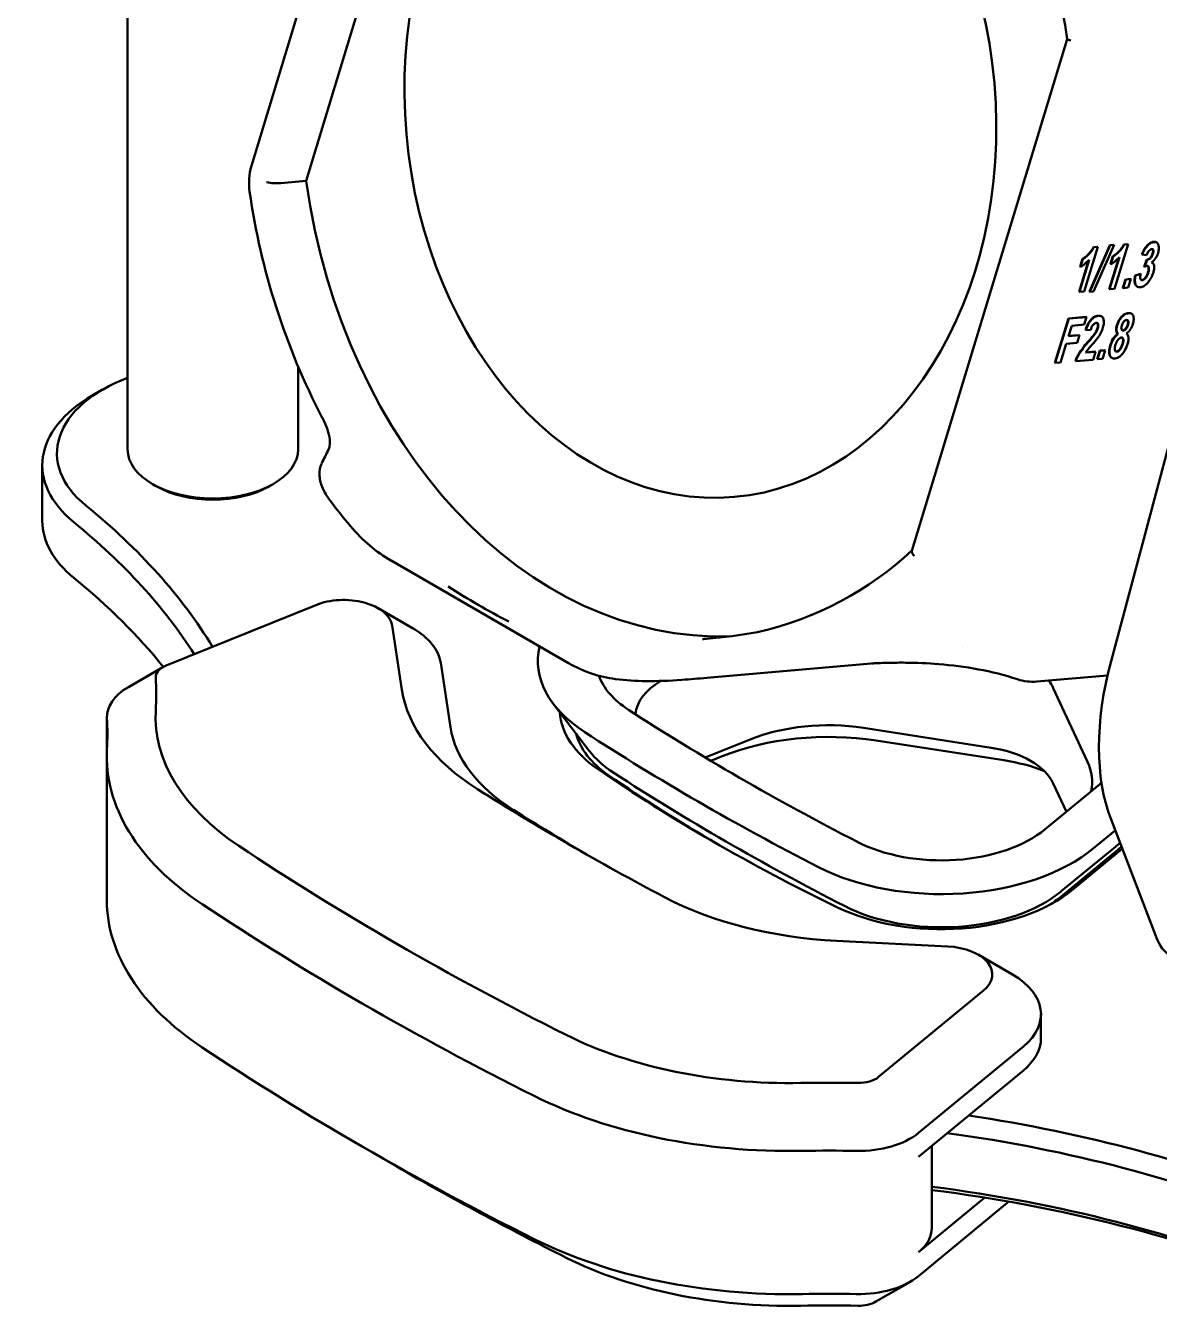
# Model space of a CAD drawing. Header units: millimetres. Extents: x 145 to 303, y 101 to 203.
# Drawn here: x 172.94 to 196.21, y 115.38 to 141.69 of the extents above; entities that cross this region are included whole.
import ezdxf

# ---------------------------------------------------------------- set-up
doc = ezdxf.new("R2010")
doc.units = ezdxf.units.MM
doc.header["$LTSCALE"] = 0.75
doc.layers.add('Visible', color=7, linetype='Continuous', lineweight=50)

msp = doc.modelspace()

# ---------------------------------------------------------------- linework, layer by layer
at = {"layer": 'Visible', "extrusion": (-1e-16, 0.816497, 0.57735)}
for p, q in [((175.036, 132.992), (175.036, 151.775)), ((180.725, 149.185), (177.578, 138.809)), ((178.699, 138.499), (181.877, 148.98)), ((194.32, 141.409), (191.135, 130.907)), ((178.178, 138.453), (178.699, 138.499)), ((197.877, 138.6), (195.222, 128.644)), ((194.673, 136.231), (194.95, 137.146)), ((194.782, 136.23), (195.2, 137.184)), ((195.207, 137.18), (194.789, 136.226)), ((194.861, 137.142), (194.943, 137.15)), ((194.861, 137.142), (194.868, 137.138)), ((194.864, 136.233), (195.284, 137.187)), ((194.95, 137.146), (194.868, 137.138)), ((194.943, 137.15), (194.95, 137.146)), ((195.2, 137.184), (195.276, 137.191)), ((195.2, 137.184), (195.207, 137.18)), ((195.284, 137.187), (195.207, 137.18)), ((195.276, 137.191), (195.284, 137.187)), ((195.295, 136.286), (195.572, 137.2)), ((195.483, 137.197), (195.565, 137.204)), ((195.483, 137.197), (195.49, 137.193)), ((195.572, 137.2), (195.49, 137.193)), ((195.565, 137.204), (195.572, 137.2)), ((195.97, 137.184), (195.977, 137.18)), ((196.082, 137.083), (196.089, 137.079)), ((196.094, 137.25), (196.101, 137.246)), ((196.151, 137.24), (196.158, 137.236)), ((194.564, 136.226), (194.758, 136.868)), ((194.771, 136.881), (194.571, 136.222)), ((194.591, 136.741), (194.639, 136.899)), ((194.646, 136.895), (194.598, 136.737)), ((194.639, 136.899), (194.646, 136.895)), ((194.754, 136.993), (194.761, 136.989)), ((195.186, 136.281), (195.38, 136.922)), ((195.393, 136.935), (195.193, 136.277)), ((195.213, 136.795), (195.261, 136.953)), ((195.268, 136.949), (195.22, 136.791)), ((195.261, 136.953), (195.268, 136.949)), ((195.376, 137.048), (195.383, 137.044)), ((195.857, 136.998), (195.864, 136.993)), ((195.864, 136.993), (195.951, 136.974)), ((195.901, 136.743), (195.955, 136.886)), ((195.962, 136.882), (195.908, 136.739)), ((195.955, 136.886), (195.962, 136.882)), ((196.027, 136.922), (196.034, 136.917)), ((196.059, 136.826), (196.066, 136.822)), ((196.076, 137.011), (196.083, 137.007)), ((194.591, 136.741), (194.598, 136.737)), ((195.213, 136.795), (195.22, 136.791)), ((195.718, 136.562), (195.823, 136.591)), ((195.718, 136.562), (195.725, 136.558)), ((195.83, 136.587), (195.725, 136.558)), ((195.823, 136.591), (195.83, 136.587)), ((195.901, 136.743), (195.908, 136.739)), ((195.98, 136.624), (195.987, 136.62)), ((195.991, 136.727), (195.998, 136.723)), ((195.186, 136.281), (195.193, 136.277)), ((195.193, 136.277), (195.295, 136.286)), ((195.463, 136.305), (195.516, 136.48)), ((195.463, 136.305), (195.47, 136.301)), ((195.523, 136.475), (195.47, 136.301)), ((195.47, 136.301), (195.572, 136.31)), ((195.516, 136.48), (195.618, 136.488)), ((195.516, 136.48), (195.523, 136.475)), ((195.625, 136.484), (195.523, 136.475)), ((195.572, 136.31), (195.625, 136.484)), ((195.618, 136.488), (195.625, 136.484)), ((195.717, 136.379), (195.725, 136.375)), ((195.757, 136.332), (195.764, 136.327)), ((195.859, 136.465), (195.866, 136.461)), ((195.924, 136.51), (195.931, 136.506)), ((194.564, 136.226), (194.571, 136.222)), ((194.571, 136.222), (194.673, 136.231)), ((194.782, 136.23), (194.789, 136.226)), ((194.789, 136.226), (194.864, 136.233)), ((195.574, 135.788), (195.581, 135.784)), ((195.636, 135.779), (195.643, 135.774)), ((194.07, 134.767), (194.346, 135.678)), ((194.353, 135.674), (194.077, 134.763)), ((194.346, 135.678), (194.712, 135.71)), ((194.346, 135.678), (194.353, 135.674)), ((194.348, 135.314), (194.414, 135.529)), ((194.719, 135.706), (194.353, 135.674)), ((194.414, 135.529), (194.672, 135.552)), ((194.672, 135.552), (194.719, 135.706)), ((194.712, 135.71), (194.719, 135.706)), ((194.814, 135.658), (194.821, 135.654)), ((194.95, 135.563), (194.957, 135.559)), ((194.956, 135.734), (194.963, 135.73)), ((195.02, 135.724), (195.027, 135.72)), ((195.342, 135.54), (195.349, 135.536)), ((195.438, 135.714), (195.445, 135.71)), ((195.563, 135.547), (195.57, 135.543)), ((195.569, 135.625), (195.576, 135.621)), ((194.572, 135.333), (194.348, 135.314)), ((194.35, 135.318), (194.565, 135.337)), ((194.525, 135.179), (194.572, 135.333)), ((194.565, 135.337), (194.572, 135.333)), ((194.696, 135.449), (194.703, 135.445)), ((194.703, 135.445), (194.8, 135.436)), ((194.885, 135.362), (194.892, 135.358)), ((194.942, 135.475), (194.949, 135.471)), ((195.268, 135.263), (195.275, 135.259)), ((195.327, 135.428), (195.334, 135.424)), ((195.361, 135.358), (195.368, 135.354)), ((195.465, 135.431), (195.473, 135.427)), ((195.466, 135.258), (195.473, 135.254)), ((195.52, 135.464), (195.527, 135.46)), ((194.184, 134.772), (194.302, 135.159)), ((194.302, 135.159), (194.525, 135.179)), ((194.577, 134.981), (194.584, 134.977)), ((194.904, 134.993), (194.7, 134.975)), ((194.704, 134.98), (194.897, 134.997)), ((194.855, 134.831), (194.904, 134.993)), ((194.897, 134.997), (194.904, 134.993)), ((194.939, 134.843), (194.992, 135.017)), ((194.999, 135.013), (194.946, 134.839)), ((194.992, 135.017), (195.094, 135.026)), ((194.992, 135.017), (194.999, 135.013)), ((195.101, 135.022), (194.999, 135.013)), ((195.048, 134.848), (195.101, 135.022)), ((195.094, 135.026), (195.101, 135.022)), ((195.202, 135.12), (195.209, 135.116)), ((195.337, 134.999), (195.344, 134.995)), ((195.401, 135.041), (195.408, 135.037)), ((195.456, 135.157), (195.463, 135.153)), ((194.07, 134.767), (194.077, 134.763)), ((194.077, 134.763), (194.184, 134.772)), ((194.489, 134.803), (194.496, 134.799)), ((194.496, 134.799), (194.855, 134.831)), ((194.939, 134.843), (194.946, 134.839)), ((194.946, 134.839), (195.048, 134.848)), ((195.191, 134.922), (195.198, 134.918)), ((195.233, 134.87), (195.24, 134.866)), ((178.536, 132.992), (178.536, 134.692)), ((174.523, 134.216), (174.311, 134.094)), ((173.286, 131.522), (173.286, 132.665)), ((175.619, 132.236), (175.548, 132.277)), ((177.952, 132.236), (178.023, 132.277)), ((184.088, 128.602), (180.445, 130.706)), ((175.826, 128.553), (178.897, 129.794)), ((180.178, 129.73), (180.885, 129.322)), ((180.467, 129.372), (180.667, 128.053)), ((192.172, 128.918), (192.174, 128.918)), ((175.759, 128.52), (175.052, 128.112)), ((181.663, 127.287), (181.463, 128.606)), ((190.454, 128.608), (186.927, 128.301)), ((193.698, 128.225), (195.149, 128.351)), ((194.037, 128.091), (194.739, 126.578)), ((184.513, 126.802), (183.781, 127.758)), ((174.612, 126.82), (174.612, 127.5)), ((184.257, 127.136), (184.257, 127.099)), ((192.764, 126.867), (190.143, 127.272)), ((187.812, 127.035), (186.894, 126.663)), ((190.402, 127.013), (193.023, 126.608)), ((174.609, 123.742), (174.609, 126.681)), ((187.005, 126.597), (187.239, 126.691)), ((193.872, 125.194), (194.984, 126.111)), ((194.306, 125.552), (194.037, 126.132)), ((195.222, 125.392), (196.171, 122.929)), ((194.855, 124.797), (195.308, 125.17)), ((195.358, 124.771), (194.19, 123.808)), ((195.311, 124.835), (194.2, 123.919)), ((194.436, 123.954), (195.453, 124.792)), ((189.586, 122.903), (191.871, 122.788)), ((192.491, 122.621), (193.198, 122.213)), ((192.603, 121.882), (190.452, 120.108)), ((193.784, 121.396), (193.784, 120.906)), ((191.271, 118.961), (193.422, 120.734)), ((193.422, 120.244), (191.271, 118.471)), ((180.56, 118.269), (179.853, 118.678)), ((191.542, 117.008), (191.542, 118.694)), ((192.632, 117.633), (191.271, 116.511)), ((193.125, 117.55), (191.271, 116.021)), ((190.396, 115.497), (191.103, 115.906))]:
    msp.add_line(p, q, dxfattribs=at)
at = {"layer": 'Visible', "extrusion": (1e-16, -1e-16, -1)}
for centre, radius, start, end in [((-180.86, 139.562), 13.586, 152.7279, 172.1906), ((-194.555, 135.598), 0.406, 197.6723, 215.6276), ((-194.562, 135.594), 0.406, 197.6723, 215.6276), ((-194.97, 135.326), 0.617, 196.4102, 211.8338)]:
    msp.add_arc(centre, radius, start, end, dxfattribs=at)
at = {"layer": 'Visible'}
for centre, radius, start, end in [((178.747, 138.462), 1.219, 163.4786, 188.5147), ((191.852, 140.318), 14.455, 188.1002, 207.523), ((195.714, 134.971), 0.533, 146.8244, 163.7949), ((195.721, 134.967), 0.533, 146.8244, 163.7949), ((195.337, 134.493), 0.903, 147.2835, 159.9146), ((195.344, 134.489), 0.903, 147.2835, 159.9146), ((196.228, 133.856), 1.997, 137.3754, 145.722), ((196.235, 133.852), 1.997, 137.3754, 145.722), ((195.162, 134.685), 0.545, 141.3207, 147.8059), ((197.307, 132.893), 3.34, 137.8798, 140.3285)]:
    msp.add_arc(centre, radius, start, end, dxfattribs=at)
at = {"layer": 'Visible', "extrusion": (1e-16, 2e-16, -1)}
msp.add_arc((-178.114, 139.702), 1.251, 267.0795, 280.3027, dxfattribs=at)
at = {"layer": 'Visible', "extrusion": (0, -1e-16, -1)}
for centre, radius, start, end in [((-194.316, 137.421), 0.612, 207.0554, 224.3033), ((-195.803, 137.147), 0.406, 214.5402, 231.8101), ((-190.299, 143.779), 16.14, 297.4479, 302.5562), ((-186.231, 138.375), 9.297, 259.2424, 265.7699)]:
    msp.add_arc(centre, radius, start, end, dxfattribs=at)
at = {"layer": 'Visible', "extrusion": (0, 2e-16, -1)}
for centre, start, end in [((-194.323, 137.417), 207.0554, 224.3033), ((-194.938, 137.475), 207.0556, 224.3032)]:
    msp.add_arc(centre, 0.612, start, end, dxfattribs=at)
at = {"layer": 'Visible', "extrusion": (1e-16, 1e-16, -1)}
msp.add_arc((-194.945, 137.471), 0.612, 207.0556, 224.3032, dxfattribs=at)
at = {"layer": 'Visible', "extrusion": (-1e-16, 0, -1)}
msp.add_arc((-195.811, 137.14), 0.395, 196.6525, 214.227, dxfattribs=at)
at = {"layer": 'Visible', "extrusion": (-1e-16, 1e-16, -1)}
msp.add_arc((-194.395, 135.694), 0.691, 196.918, 206.6978, dxfattribs=at)
at = {"layer": 'Visible', "extrusion": (-1e-16, -1e-16, -1)}
for centre, radius, start, end in [((-195.266, 135.683), 0.422, 196.2866, 213.8732), ((-193.2, 136.636), 2.113, 217.1046, 222.491), ((-194.248, 135.772), 0.857, 206.8925, 215.3763), ((-188.298, 138.733), 11.359, 319.867, 323.5419)]:
    msp.add_arc(centre, radius, start, end, dxfattribs=at)
at = {"layer": 'Visible', "extrusion": (0, 1e-16, -1)}
for centre, radius, start, end in [((-193.207, 136.632), 2.113, 217.1046, 222.491), ((-193.591, 136.268), 1.68, 216.2048, 222.4825), ((-185.836, 135.097), 6.866, 271.3606, 276.5419), ((-185.729, 136.801), 8.568, 265.4376, 270.3721), ((-193.612, 129.221), 1, 265.0159, 288.0751)]:
    msp.add_arc(centre, radius, start, end, dxfattribs=at)
at = {"layer": 'Visible', "extrusion": (1e-16, -2e-16, -1)}
msp.add_arc((-186.463, 135.916), 6.843, 226.9065, 257.3115, dxfattribs=at)
at = {"layer": 'Visible'}
for centre, major_axis, ratio, start_param, end_param in [((186.793, 139.983), (-0.695, 7.97), 0.757042, 1.570796326795, 7.853981633974585), ((186.793, 139.983), (-0.943, 10.809), 0.757042, 1.64235, 3.103082), ((176.786, 132.665), (-3.5, 0), 0.57735, -0.785398, 0.618023), ((176.786, 132.91), (1.65, 0), 0.57735, 3.926991, 5.497787), ((157.632, 125.048), (20.3, 0), 0.57735, 0.338385, 0.618023), ((157.632, 123.66), (20, 0), 0.57735, 0.435012, 0.618023), ((179.471, 128.505), (2, 0), 0.57735, 0.087266, 0.785398), ((187.257, 128.645), (3.8, 0), 0.57735, 3.004042, 3.868715), ((199.362, 129.409), (3.207, 5.196), 0.576683, 2.051889, 2.72844), ((157.622, 127.97), (-18, 0), 0.57735, 3.108911, 3.174055), ((187.257, 128.645), (2.6, 0), 0.57735, 3.344927, 3.868715), ((185.374, 139.859), (19.465, 1.191), 0.597029, -1.55405, -1.527499), ((176.112, 127.5), (-1.5, 0), 0.57735, -0.785398, 0.032463), ((186.644, 128.355), (6, 0), 0.57735, 3.228859, 3.883227), ((227.937, 149.541), (-57.05, 0), 0.57735, 0.727123, 0.843674), ((187.207, 127.659), (3.3, 0), 0.57735, 3.177502, 3.840396), ((189.418, 125.711), (2.8, 0), 0.57735, 1.308997, 2.181662), ((227.937, 149.541), (-58.25, 0), 0.57735, 0.727123, 0.843674), ((182.609, 126.681), (-8, 0), 0.57735, -0.032681, 0.714436), ((192.298, 125.863), (-1.8, 0), 0.57735, 3.403392, 4.45059), ((215.535, 141.401), (40.3, 0), 0.57735, 3.840396, 4.013585), ((227.937, 150.194), (-62, 0), 0.57735, 0.741634, 0.829162), ((192.035, 127.303), (3.6, 0), 0.57735, -0.610865, -0.59009), ((191.742, 126.055), (2.6, 0), 0.57735, 3.985266, 5.67232), ((191.742, 126.055), (-3.8, 0), 0.57735, 0.843674, 2.530727), ((191.733, 125.046), (3.3, 0), 0.57735, 4.013585, 5.67232), ((227.937, 149.378), (68, 0), 0.57735, 3.856029, 3.997953), ((190.109, 126.354), (-6, 0), 0.57735, 0.829162, 1.48353), ((197.275, 124), (0.855, 1.386), 0.576683, 2.72844, 3.275548), ((191.784, 121.396), (-2, 0), 0.57735, 2.530727, 3.926991), ((189.442, 109.598), (18, 0), 0.57735, 1.538334, 1.603478), ((188.625, 123.208), (-8, 0), 0.57735, 0.85636, 1.603478), ((187.211, 107.971), (-20.3, 0), 0.57735, 4.094366, 4.45907), ((190.042, 119.457), (-1.5, 0), 0.57735, 1.538334, 2.530727), ((227.937, 145.622), (-67, 0), 0.57735, 0.785398, 0.85636), ((187.211, 106.583), (20, 0), 0.57735, 0.952773, 1.352481), ((188.625, 119.452), (-7, 0), 0.57735, 0.85636, 1.603478), ((189.442, 105.843), (17, 0), 0.57735, 1.538334, 1.603478), ((190.042, 115.701), (-0.5, 0), 0.57735, 1.538334, 2.356194)]:
    msp.add_ellipse(centre, major_axis=major_axis, ratio=ratio, start_param=start_param, end_param=end_param, dxfattribs=at)
at = {"layer": 'Visible', "extrusion": (0, 2e-16, -1)}
for centre, major_axis, start_param, end_param in [((176.786, 132.91), (3.2, 0), 2.523569, 4.133762), ((176.786, 132.992), (-1.75, 0), 3.141593, 6.283185), ((176.786, 131.522), (3.5, 0), 2.523569, 3.141593), ((179.471, 129.322), (-1, 0), 0.959931, 3.054326), ((192.298, 127.822), (-1.8, 0), 2.721863, 2.879793), ((187.257, 127.501), (-3, 0), -0.727123, -0.415952), ((192.035, 126.16), (4, 0), 0.568656, 0.610865), ((182.609, 123.742), (8, 0), 2.427156, 3.141593), ((188.625, 124.024), (7, 0), 1.538115, 2.285233), ((189.442, 105.026), (-18, 0), 1.538115, 1.603259)]:
    msp.add_ellipse(centre, major_axis=major_axis, ratio=0.57735, start_param=start_param, end_param=end_param, dxfattribs=at)
at = {"layer": 'Visible', "extrusion": (0, 0, -1)}
for centre, major_axis, start_param, end_param in [((157.632, 124.803), (-20, 0), 2.523569, 2.789382), ((215.535, 141.156), (-40, 0), -0.781655, -0.698803), ((191.742, 124.912), (-3, 0), 3.752458, 5.439511)]:
    msp.add_ellipse(centre, major_axis=major_axis, ratio=0.57735, start_param=start_param, end_param=end_param, dxfattribs=at)
at = {"layer": 'Visible', "extrusion": (0, 1e-16, -1)}
for centre, major_axis, ratio, start_param, end_param in [((185.374, 139.859), (18.487, 1.143), 0.585412, 1.523525, 1.527724), ((189.418, 124.894), (-3.8, 0), 0.57735, 0.959931, 1.832596), ((227.937, 150.194), (67, 0), 0.57735, 2.285233, 2.427156), ((192.082, 126.096), (-4, 0), 0.57735, 3.717911, 3.752458), ((227.937, 146.439), (-68, 0), 0.57735, -0.85636, -0.714436), ((187.211, 106.338), (-20.3, 0), 0.57735, 1.785834, 2.18882)]:
    msp.add_ellipse(centre, major_axis=major_axis, ratio=ratio, start_param=start_param, end_param=end_param, dxfattribs=at)
at = {"layer": 'Visible', "extrusion": (0, -1e-16, -1)}
for centre, start_param, end_param in [((176.112, 128.316), -0.032463, 0.959931), ((190.042, 120.274), 3.752458, 4.744852)]:
    msp.add_ellipse(centre, major_axis=(-0.5, 0), ratio=0.57735, start_param=start_param, end_param=end_param, dxfattribs=at)
at = {"layer": 'Visible', "extrusion": (1e-16, 2e-16, -1)}
for centre, major_axis, start_param, end_param in [((187.257, 127.501), (-1.8, 0), 0.049825, 0.785495), ((182.609, 127.498), (-7, 0), -0.714436, 0.032681), ((190.042, 117.008), (-1.5, 0), 3.141593, 3.752458)]:
    msp.add_ellipse(centre, major_axis=major_axis, ratio=0.57735, start_param=start_param, end_param=end_param, dxfattribs=at)
at = {"layer": 'Visible', "extrusion": (1e-16, 3e-16, -1)}
for centre, major_axis, ratio, start_param, end_param in [((193.612, 129.221), (0.31, 0.951), 0.163847, 3.141593, 3.147187), ((192.298, 125.046), (-2.8, 0), 0.57735, 1.832596, 2.156405)]:
    msp.add_ellipse(centre, major_axis=major_axis, ratio=ratio, start_param=start_param, end_param=end_param, dxfattribs=at)
at = {"layer": 'Visible', "extrusion": (0, -2e-16, -1)}
for centre, start_param, end_param in [((157.622, 127.153), 3.10913, 3.174274), ((189.442, 108.782), 1.538115, 1.603259)]:
    msp.add_ellipse(centre, major_axis=(-17, 0), ratio=0.57735, start_param=start_param, end_param=end_param, dxfattribs=at)
at = {"layer": 'Visible', "extrusion": (1e-16, -1e-16, -1)}
for centre, major_axis, start_param, end_param in [((186.644, 127.538), (5, 0), 2.399958, 3.054326), ((227.937, 148.398), (57.45, 0), 2.297919, 2.41447)]:
    msp.add_ellipse(centre, major_axis=major_axis, ratio=0.57735, start_param=start_param, end_param=end_param, dxfattribs=at)
at = {"layer": 'Visible', "extrusion": (0, 3e-16, -1)}
for centre, major_axis, start_param, end_param in [((187.207, 127.414), (3, 0), 2.442789, 2.993382), ((192.035, 126.16), (2.8, 0), -0.261799, 0.116214), ((191.733, 124.801), (-3, 0), 3.752458, 3.878163), ((191.784, 122.213), (-1, 0), 1.658063, 3.752458), ((191.784, 120.906), (2, 0), 0, 0.610865), ((188.625, 120.269), (8, 0), 1.538115, 2.285233), ((190.042, 116.518), (1.5, 0), 0.610865, 1.603259)]:
    msp.add_ellipse(centre, major_axis=major_axis, ratio=0.57735, start_param=start_param, end_param=end_param, dxfattribs=at)
at = {"layer": 'Visible', "extrusion": (1e-16, 0, -1)}
msp.add_ellipse((227.937, 149.378), major_axis=(61, 0), ratio=0.57735, start_param=2.364358, end_param=2.399958, dxfattribs=at)
at = {"layer": 'Visible', "extrusion": (0, 4e-16, -1)}
msp.add_ellipse((187.211, 107.726), major_axis=(-20, 0), ratio=0.57735, start_param=1.805457, end_param=2.18882, dxfattribs=at)
at = {"layer": 'Visible', "extrusion": (-4.1731e-12, -4.6699e-12, -1)}
msp.add_open_spline([(194.394, 141.381), (194.374, 141.385), (194.357, 141.389), (194.345, 141.393), (194.334, 141.397), (194.327, 141.4), (194.323, 141.404), (194.322, 141.405), (194.321, 141.406), (194.32, 141.407), (194.32, 141.407), (194.32, 141.407), (194.32, 141.408)], degree=3, knots=[-0.000208, -0.000208, -0.000208, -0.000208, 0.00771424, 0.00771424, 0.00771424, 0.01453242, 0.01453242, 0.01453242, 0.01666691, 0.01666691, 0.01666691, 0.01758659, 0.01758659, 0.01758659, 0.01758659], dxfattribs=at)
at = {"layer": 'Visible'}
for points, knots in [([(195.857, 136.998), (195.874, 137.035), (195.903, 137.103), (195.949, 137.159), (195.97, 137.184)], [0, 0, 0, 0, 0.01229449, 0.02206113, 0.02206113, 0.02206113, 0.02206113]), ([(195.977, 137.18), (195.956, 137.155), (195.91, 137.099), (195.881, 137.031), (195.864, 136.993)], [-0.02206113, -0.02206113, -0.02206113, -0.02206113, -0.01229449, 0, 0, 0, 0]), ([(195.951, 136.974), (195.957, 136.993), (195.97, 137.026), (195.991, 137.055), (196.001, 137.067)], [-0.01070294, -0.01070294, -0.01070294, -0.01070294, -0.00478582, 0, 0, 0, 0]), ([(195.97, 137.184), (195.99, 137.202), (196.032, 137.239), (196.073, 137.246), (196.094, 137.25)], [0, 0, 0, 0, 0.00875223, 0.0180024, 0.0180024, 0.0180024, 0.0180024]), ([(196.101, 137.246), (196.08, 137.242), (196.039, 137.234), (195.997, 137.198), (195.977, 137.18)], [-0.0180024, -0.0180024, -0.0180024, -0.0180024, -0.00875223, 0, 0, 0, 0]), ([(196.001, 137.067), (196.01, 137.077), (196.028, 137.095), (196.046, 137.1), (196.055, 137.102)], [-0.007860701, -0.007860701, -0.007860701, -0.007860701, -0.003799915, 0, 0, 0, 0]), ([(196.055, 137.102), (196.063, 137.102), (196.078, 137.101), (196.085, 137.086), (196.089, 137.079)], [-0.007314108, -0.007314108, -0.007314108, -0.007314108, -0.003629921, 0, 0, 0, 0]), ([(196.195, 137.183), (196.186, 137.203), (196.167, 137.244), (196.123, 137.245), (196.101, 137.246)], [-0.02002725, -0.02002725, -0.02002725, -0.02002725, -0.01024484, 0, 0, 0, 0]), ([(195.717, 136.379), (195.711, 136.404), (195.697, 136.456), (195.71, 136.525), (195.718, 136.562)], [0, 0, 0, 0, 0.01071323, 0.022729, 0.022729, 0.022729, 0.022729]), ([(195.725, 136.558), (195.717, 136.521), (195.704, 136.452), (195.718, 136.4), (195.725, 136.375)], [-0.022729, -0.022729, -0.022729, -0.022729, -0.01071323, 0, 0, 0, 0]), ([(195.826, 136.491), (195.823, 136.504), (195.818, 136.532), (195.826, 136.568), (195.83, 136.587)], [-0.01162271, -0.01162271, -0.01162271, -0.01162271, -0.00636011, 0, 0, 0, 0]), ([(195.908, 136.739), (195.917, 136.743), (195.935, 136.752), (195.951, 136.755), (195.958, 136.756)], [-0.007354144, -0.007354144, -0.007354144, -0.007354144, -0.003322614, 0, 0, 0, 0]), ([(195.958, 136.756), (195.968, 136.755), (195.987, 136.753), (195.994, 136.733), (195.998, 136.723)], [-0.009105211, -0.009105211, -0.009105211, -0.009105211, -0.00473457, 0, 0, 0, 0]), ([(195.757, 136.332), (195.756, 136.332), (195.74, 136.341), (195.729, 136.36), (195.717, 136.379)], [0.00998081, 0.00998081, 0.00998081, 0.00998081, 0.01014071, 0.02019558, 0.02019558, 0.02019558, 0.02019558]), ([(195.438, 135.714), (195.459, 135.734), (195.505, 135.776), (195.55, 135.784), (195.574, 135.788)], [0, 0, 0, 0, 0.00942909, 0.01974135, 0.01974135, 0.01974135, 0.01974135]), ([(195.581, 135.784), (195.558, 135.78), (195.512, 135.772), (195.467, 135.73), (195.445, 135.71)], [-0.01974135, -0.01974135, -0.01974135, -0.01974135, -0.00942909, 0, 0, 0, 0]), ([(195.68, 135.727), (195.67, 135.745), (195.649, 135.784), (195.605, 135.784), (195.581, 135.784)], [-0.02025707, -0.02025707, -0.02025707, -0.02025707, -0.01073589, 0, 0, 0, 0]), ([(194.696, 135.449), (194.712, 135.491), (194.742, 135.566), (194.791, 135.63), (194.814, 135.658)], [0, 0, 0, 0, 0.01355112, 0.0243421, 0.0243421, 0.0243421, 0.0243421]), ([(194.821, 135.654), (194.798, 135.626), (194.749, 135.562), (194.72, 135.487), (194.703, 135.445)], [-0.0243421, -0.0243421, -0.0243421, -0.0243421, -0.01355112, 0, 0, 0, 0]), ([(194.8, 135.436), (194.814, 135.478), (194.84, 135.55), (194.893, 135.575), (194.916, 135.585)], [-0.02108191, -0.02108191, -0.02108191, -0.02108191, -0.00893109, 0, 0, 0, 0]), ([(194.814, 135.658), (194.836, 135.679), (194.884, 135.722), (194.931, 135.73), (194.956, 135.734)], [0, 0, 0, 0, 0.0098264, 0.02054155, 0.02054155, 0.02054155, 0.02054155]), ([(194.963, 135.73), (194.938, 135.726), (194.891, 135.718), (194.843, 135.675), (194.821, 135.654)], [-0.02054155, -0.02054155, -0.02054155, -0.02054155, -0.0098264, 0, 0, 0, 0]), ([(194.916, 135.585), (194.926, 135.585), (194.944, 135.584), (194.953, 135.567), (194.957, 135.559)], [-0.008612391, -0.008612391, -0.008612391, -0.008612391, -0.004217891, 0, 0, 0, 0]), ([(195.066, 135.665), (195.056, 135.686), (195.035, 135.73), (194.988, 135.73), (194.963, 135.73)], [-0.02177993, -0.02177993, -0.02177993, -0.02177993, -0.01149886, 0, 0, 0, 0]), ([(195.327, 135.428), (195.327, 135.444), (195.326, 135.479), (195.337, 135.519), (195.342, 135.54)], [0, 0, 0, 0, 0.00610537, 0.01289904, 0.01289904, 0.01289904, 0.01289904]), ([(195.349, 135.536), (195.344, 135.515), (195.333, 135.475), (195.334, 135.44), (195.334, 135.424)], [-0.01289904, -0.01289904, -0.01289904, -0.01289904, -0.00610537, 0, 0, 0, 0]), ([(195.342, 135.54), (195.354, 135.573), (195.376, 135.636), (195.418, 135.689), (195.438, 135.714)], [0, 0, 0, 0, 0.01070662, 0.02029716, 0.02029716, 0.02029716, 0.02029716]), ([(195.445, 135.71), (195.425, 135.685), (195.383, 135.632), (195.361, 135.569), (195.349, 135.536)], [-0.02029716, -0.02029716, -0.02029716, -0.02029716, -0.01070662, 0, 0, 0, 0]), ([(195.436, 135.452), (195.434, 135.463), (195.43, 135.486), (195.438, 135.516), (195.442, 135.532)], [-0.009526859, -0.009526859, -0.009526859, -0.009526859, -0.005200291, 0, 0, 0, 0]), ([(195.442, 135.532), (195.448, 135.547), (195.457, 135.576), (195.476, 135.601), (195.485, 135.613)], [-0.00931136, -0.00931136, -0.00931136, -0.00931136, -0.004301967, 0, 0, 0, 0]), ([(195.485, 135.613), (195.494, 135.622), (195.512, 135.64), (195.531, 135.644), (195.54, 135.646)], [-0.008021283, -0.008021283, -0.008021283, -0.008021283, -0.004050866, 0, 0, 0, 0]), ([(195.54, 135.646), (195.548, 135.645), (195.565, 135.644), (195.573, 135.629), (195.576, 135.621)], [-0.007784278, -0.007784278, -0.007784278, -0.007784278, -0.003893885, 0, 0, 0, 0]), ([(195.268, 135.263), (195.282, 135.282), (195.31, 135.32), (195.344, 135.346), (195.361, 135.358)], [0, 0, 0, 0, 0.00714481, 0.01431016, 0.01431016, 0.01431016, 0.01431016]), ([(195.368, 135.354), (195.351, 135.342), (195.317, 135.316), (195.289, 135.278), (195.275, 135.259)], [-0.01431016, -0.01431016, -0.01431016, -0.01431016, -0.00714481, 0, 0, 0, 0]), ([(195.314, 135.141), (195.321, 135.16), (195.333, 135.197), (195.356, 135.229), (195.367, 135.244)], [-0.01178217, -0.01178217, -0.01178217, -0.01178217, -0.00547378, 0, 0, 0, 0]), ([(195.361, 135.358), (195.352, 135.367), (195.335, 135.384), (195.33, 135.414), (195.327, 135.428)], [0, 0, 0, 0, 0.00617142, 0.01205345, 0.01205345, 0.01205345, 0.01205345]), ([(195.334, 135.424), (195.337, 135.41), (195.342, 135.38), (195.359, 135.363), (195.368, 135.354)], [-0.01205345, -0.01205345, -0.01205345, -0.01205345, -0.00617142, 0, 0, 0, 0]), ([(195.367, 135.244), (195.378, 135.256), (195.398, 135.279), (195.42, 135.284), (195.431, 135.287)], [-0.009385181, -0.009385181, -0.009385181, -0.009385181, -0.00454335, 0, 0, 0, 0]), ([(195.431, 135.287), (195.441, 135.286), (195.461, 135.284), (195.469, 135.264), (195.473, 135.254)], [-0.009429546, -0.009429546, -0.009429546, -0.009429546, -0.004838363, 0, 0, 0, 0]), ([(195.191, 134.922), (195.185, 134.949), (195.172, 135.007), (195.192, 135.081), (195.202, 135.12)], [0, 0, 0, 0, 0.01125213, 0.02388595, 0.02388595, 0.02388595, 0.02388595]), ([(195.209, 135.116), (195.199, 135.076), (195.179, 135.002), (195.192, 134.945), (195.198, 134.918)], [-0.02388595, -0.02388595, -0.02388595, -0.02388595, -0.01125213, 0, 0, 0, 0]), ([(195.302, 135.03), (195.301, 135.045), (195.297, 135.079), (195.308, 135.119), (195.314, 135.141)], [-0.01303059, -0.01303059, -0.01303059, -0.01303059, -0.00716438, 0, 0, 0, 0]), ([(195.233, 134.87), (195.232, 134.871), (195.214, 134.881), (195.203, 134.902), (195.191, 134.922)], [0.01070884, 0.01070884, 0.01070884, 0.01070884, 0.0110302, 0.02175123, 0.02175123, 0.02175123, 0.02175123]), ([(179.162, 132.989), (179.171, 133.006), (179.178, 133.029), (179.19, 133.106), (179.19, 133.17), (179.166, 133.308), (179.146, 133.381), (179.095, 133.515), (179.067, 133.577), (179.034, 133.639)], [0, 0, 0, 0, 0.0200435, 0.0200435, 0.0519291, 0.0519291, 0.0803342, 0.0803342, 0.1028177, 0.1028177, 0.1028177, 0.1028177]), ([(179.16, 131.986), (179.104, 132.061), (179.06, 132.141), (178.996, 132.302), (178.976, 132.386), (178.971, 132.549), (178.985, 132.631), (179.021, 132.703)], [0.00031998, 0.00031998, 0.00031998, 0.00031998, 0.03031516, 0.03031516, 0.06186754, 0.06186754, 0.09281295, 0.09281295, 0.09281295, 0.09281295]), ([(191.135, 130.907), (191.134, 130.904), (191.134, 130.901), (191.134, 130.898), (191.133, 130.888), (191.134, 130.878), (191.138, 130.867), (191.139, 130.863), (191.141, 130.858), (191.144, 130.853), (191.148, 130.844), (191.153, 130.835), (191.16, 130.826), (191.167, 130.816), (191.175, 130.806), (191.184, 130.796)], [0.01314706, 0.01314706, 0.01314706, 0.01314706, 0.01520989, 0.01520989, 0.01520989, 0.02084829, 0.02084829, 0.02084829, 0.02320583, 0.02320583, 0.02320583, 0.02754439, 0.02754439, 0.02754439, 0.03210407, 0.03210407, 0.03210407, 0.03210407]), ([(193.301, 128.273), (192.774, 128.444), (192.227, 128.538), (191.457, 128.6), (191.229, 128.61), (190.886, 128.613), (190.772, 128.612), (190.6, 128.608), (190.543, 128.606), (190.458, 128.603), (190.43, 128.602), (190.387, 128.6), (190.373, 128.599), (190.346, 128.598), (190.332, 128.597), (190.321, 128.597)], [0, 0, 0, 0, 0.1695507, 0.1695507, 0.2407333, 0.2407333, 0.2764777, 0.2764777, 0.2943719, 0.2943719, 0.3033361, 0.3033361, 0.3078438, 0.3078438, 0.312287, 0.312287, 0.312287, 0.312287])]:
    msp.add_open_spline(points, degree=3, knots=knots, dxfattribs=at)
at = {"layer": 'Visible', "extrusion": (-1.9778e-10, -1.0549e-10, -1)}
msp.add_open_spline([(196.082, 137.083), (196.079, 137.089), (196.076, 137.096), (196.071, 137.1)], degree=3, dxfattribs=at)
at = {"layer": 'Visible', "extrusion": (-9.4101e-12, 7.9383e-12, -1)}
msp.add_open_spline([(196.076, 137.011), (196.08, 137.025), (196.087, 137.052), (196.084, 137.073), (196.082, 137.083)], degree=3, knots=[0, 0, 0, 0, 0.004651397, 0.008621249, 0.008621249, 0.008621249, 0.008621249], dxfattribs=at)
at = {"layer": 'Visible', "extrusion": (-5.92719e-11, -5.882e-13, -1)}
msp.add_open_spline([(196.089, 137.079), (196.091, 137.069), (196.094, 137.048), (196.087, 137.021), (196.083, 137.007)], degree=3, knots=[-0.008621249, -0.008621249, -0.008621249, -0.008621249, -0.004651397, 0, 0, 0, 0], dxfattribs=at)
at = {"layer": 'Visible'}
for points in [[(196.094, 137.25), (196.115, 137.249), (196.135, 137.249), (196.151, 137.24)], [(195.574, 135.788), (195.596, 135.788), (195.619, 135.788), (195.636, 135.779)], [(194.956, 135.734), (194.979, 135.734), (195.002, 135.734), (195.02, 135.724)]]:
    msp.add_open_spline(points, degree=3, dxfattribs=at)
at = {"layer": 'Visible', "extrusion": (1.99883e-11, 2.0629e-12, -1)}
msp.add_open_spline([(196.189, 137.026), (196.196, 137.055), (196.21, 137.114), (196.2, 137.16), (196.195, 137.183)], degree=3, knots=[-0.01913475, -0.01913475, -0.01913475, -0.01913475, -0.00974247, 0, 0, 0, 0], dxfattribs=at)
at = {"layer": 'Visible', "extrusion": (3.45e-14, 5.7845e-12, -1)}
msp.add_open_spline([(194.598, 136.737), (194.627, 136.755), (194.687, 136.793), (194.742, 136.851), (194.771, 136.881)], degree=3, knots=[-0.02515733, -0.02515733, -0.02515733, -0.02515733, -0.01278587, 0, 0, 0, 0], dxfattribs=at)
at = {"layer": 'Visible', "extrusion": (5.6867e-11, -7.58288e-11, -1)}
msp.add_open_spline([(194.639, 136.899), (194.657, 136.911), (194.696, 136.936), (194.734, 136.973), (194.754, 136.993)], degree=3, knots=[0, 0, 0, 0, 0.00762509, 0.01663829, 0.01663829, 0.01663829, 0.01663829], dxfattribs=at)
at = {"layer": 'Visible', "extrusion": (-1.8346e-11, 1.56813e-11, -1)}
msp.add_open_spline([(194.761, 136.989), (194.741, 136.969), (194.704, 136.932), (194.664, 136.907), (194.646, 136.895)], degree=3, knots=[-0.01663829, -0.01663829, -0.01663829, -0.01663829, -0.00762509, 0, 0, 0, 0], dxfattribs=at)
at = {"layer": 'Visible', "extrusion": (-1.6506e-12, 1.21486e-11, -1)}
msp.add_open_spline([(195.22, 136.791), (195.25, 136.809), (195.309, 136.847), (195.365, 136.905), (195.393, 136.935)], degree=3, knots=[-0.02515731, -0.02515731, -0.02515731, -0.02515731, -0.01278584, 0, 0, 0, 0], dxfattribs=at)
at = {"layer": 'Visible', "extrusion": (-1.0425e-10, 1.1718e-10, -1)}
msp.add_open_spline([(195.261, 136.953), (195.279, 136.965), (195.319, 136.991), (195.356, 137.028), (195.376, 137.048)], degree=3, knots=[0, 0, 0, 0, 0.00762507, 0.01663827, 0.01663827, 0.01663827, 0.01663827], dxfattribs=at)
at = {"layer": 'Visible', "extrusion": (1.62208e-11, -1.96601e-11, -1)}
msp.add_open_spline([(195.383, 137.044), (195.363, 137.024), (195.326, 136.987), (195.286, 136.961), (195.268, 136.949)], degree=3, knots=[-0.01663827, -0.01663827, -0.01663827, -0.01663827, -0.00762507, 0, 0, 0, 0], dxfattribs=at)
at = {"layer": 'Visible', "extrusion": (-3.5798e-12, -7.2102e-12, -1)}
msp.add_open_spline([(195.955, 136.886), (195.967, 136.888), (195.991, 136.891), (196.015, 136.912), (196.027, 136.922)], degree=3, knots=[0, 0, 0, 0, 0.0055194, 0.01041534, 0.01041534, 0.01041534, 0.01041534], dxfattribs=at)
at = {"layer": 'Visible', "extrusion": (-1.30366e-11, 6.3731e-11, -1)}
msp.add_open_spline([(196.034, 136.917), (196.022, 136.908), (195.998, 136.887), (195.974, 136.884), (195.962, 136.882)], degree=3, knots=[-0.01041534, -0.01041534, -0.01041534, -0.01041534, -0.0055194, 0, 0, 0, 0], dxfattribs=at)
at = {"layer": 'Visible', "extrusion": (2.12712e-11, -1.23606e-11, -1)}
msp.add_open_spline([(196.027, 136.922), (196.037, 136.934), (196.059, 136.961), (196.07, 136.993), (196.076, 137.011)], degree=3, knots=[0, 0, 0, 0, 0.00486576, 0.01042788, 0.01042788, 0.01042788, 0.01042788], dxfattribs=at)
at = {"layer": 'Visible', "extrusion": (-2.74339e-11, 4.2294e-12, -1)}
msp.add_open_spline([(196.083, 137.007), (196.077, 136.989), (196.066, 136.957), (196.044, 136.93), (196.034, 136.917)], degree=3, knots=[-0.01042788, -0.01042788, -0.01042788, -0.01042788, -0.00486576, 0, 0, 0, 0], dxfattribs=at)
at = {"layer": 'Visible', "extrusion": (-2.7543e-09, -4.52266e-09, 1)}
msp.add_open_spline([(196.054, 136.829), (196.056, 136.828), (196.058, 136.827), (196.059, 136.826)], degree=3, dxfattribs=at)
at = {"layer": 'Visible', "extrusion": (3.11918e-11, 1.85205e-11, -1)}
msp.add_open_spline([(196.105, 136.761), (196.1, 136.777), (196.091, 136.81), (196.066, 136.822), (196.054, 136.829)], degree=3, knots=[-0.0140814, -0.0140814, -0.0140814, -0.0140814, -0.0069113, 0, 0, 0, 0], dxfattribs=at)
at = {"layer": 'Visible', "extrusion": (-7.38303e-11, 3.5738e-11, -1)}
msp.add_open_spline([(195.924, 136.51), (195.935, 136.527), (195.96, 136.562), (195.973, 136.602), (195.98, 136.624)], degree=3, knots=[0, 0, 0, 0, 0.00585401, 0.0128959, 0.0128959, 0.0128959, 0.0128959], dxfattribs=at)
at = {"layer": 'Visible', "extrusion": (1.74323e-11, -8.9162e-12, -1)}
msp.add_open_spline([(195.987, 136.62), (195.98, 136.598), (195.967, 136.558), (195.942, 136.522), (195.931, 136.506)], degree=3, knots=[-0.0128959, -0.0128959, -0.0128959, -0.0128959, -0.00585401, 0, 0, 0, 0], dxfattribs=at)
at = {"layer": 'Visible', "extrusion": (2.2109e-12, 4.0684e-12, -1)}
msp.add_open_spline([(195.974, 136.409), (195.998, 136.44), (196.049, 136.505), (196.076, 136.581), (196.09, 136.62)], degree=3, knots=[-0.02454801, -0.02454801, -0.02454801, -0.02454801, -0.01269069, 0, 0, 0, 0], dxfattribs=at)
at = {"layer": 'Visible', "extrusion": (1.21177e-10, 4.40127e-11, -1)}
msp.add_open_spline([(195.991, 136.727), (195.987, 136.737), (195.983, 136.747), (195.977, 136.753)], degree=3, dxfattribs=at)
at = {"layer": 'Visible', "extrusion": (-9.61456e-11, 1.5223e-12, -1)}
msp.add_open_spline([(195.98, 136.624), (195.986, 136.644), (195.996, 136.682), (195.992, 136.713), (195.991, 136.727)], degree=3, knots=[0, 0, 0, 0, 0.00656381, 0.01206683, 0.01206683, 0.01206683, 0.01206683], dxfattribs=at)
at = {"layer": 'Visible', "extrusion": (-1.56209e-11, 1.07745e-11, -1)}
msp.add_open_spline([(195.998, 136.723), (195.999, 136.708), (196.003, 136.677), (195.993, 136.64), (195.987, 136.62)], degree=3, knots=[-0.01206683, -0.01206683, -0.01206683, -0.01206683, -0.00656381, 0, 0, 0, 0], dxfattribs=at)
at = {"layer": 'Visible', "extrusion": (1.37159e-11, -7.8523e-12, -1)}
msp.add_open_spline([(196.09, 136.62), (196.097, 136.647), (196.111, 136.698), (196.107, 136.741), (196.105, 136.761)], degree=3, knots=[-0.0164682, -0.0164682, -0.0164682, -0.0164682, -0.00777161, 0, 0, 0, 0], dxfattribs=at)
at = {"layer": 'Visible', "extrusion": (3.44746e-11, 5.78329e-11, -1)}
msp.add_open_spline([(195.725, 136.375), (195.736, 136.356), (195.758, 136.319), (195.801, 136.317), (195.823, 136.316)], degree=3, knots=[-0.02019558, -0.02019558, -0.02019558, -0.02019558, -0.01014071, 0, 0, 0, 0], dxfattribs=at)
at = {"layer": 'Visible', "extrusion": (-1.20806e-11, 5.6046e-12, -1)}
msp.add_open_spline([(195.823, 136.316), (195.847, 136.322), (195.898, 136.334), (195.948, 136.384), (195.974, 136.409)], degree=3, knots=[-0.02191633, -0.02191633, -0.02191633, -0.02191633, -0.01118722, 0, 0, 0, 0], dxfattribs=at)
at = {"layer": 'Visible', "extrusion": (-1.55161e-11, -8.955e-12, -1)}
msp.add_open_spline([(195.866, 136.461), (195.857, 136.462), (195.838, 136.463), (195.83, 136.481), (195.826, 136.491)], degree=3, knots=[-0.008800456, -0.008800456, -0.008800456, -0.008800456, -0.004540995, 0, 0, 0, 0], dxfattribs=at)
at = {"layer": 'Visible', "extrusion": (-1.60846e-10, -8.18248e-10, -1)}
msp.add_open_spline([(195.84, 136.469), (195.845, 136.466), (195.852, 136.466), (195.859, 136.465)], degree=3, dxfattribs=at)
at = {"layer": 'Visible', "extrusion": (2.76932e-11, -1.1671e-11, -1)}
msp.add_open_spline([(195.859, 136.465), (195.869, 136.468), (195.892, 136.474), (195.913, 136.498), (195.924, 136.51)], degree=3, knots=[0, 0, 0, 0, 0.004615967, 0.009612043, 0.009612043, 0.009612043, 0.009612043], dxfattribs=at)
at = {"layer": 'Visible', "extrusion": (5.197e-13, -1.25851e-11, -1)}
msp.add_open_spline([(195.931, 136.506), (195.92, 136.494), (195.899, 136.47), (195.876, 136.464), (195.866, 136.461)], degree=3, knots=[-0.009612043, -0.009612043, -0.009612043, -0.009612043, -0.004615967, 0, 0, 0, 0], dxfattribs=at)
at = {"layer": 'Visible', "extrusion": (4.38255e-10, 2.31489e-10, -1)}
msp.add_open_spline([(194.95, 135.563), (194.946, 135.57), (194.942, 135.578), (194.937, 135.582)], degree=3, dxfattribs=at)
at = {"layer": 'Visible', "extrusion": (-5.83814e-11, 1.29027e-11, -1)}
msp.add_open_spline([(194.942, 135.475), (194.947, 135.493), (194.956, 135.525), (194.952, 135.551), (194.95, 135.563)], degree=3, knots=[0, 0, 0, 0, 0.00578888, 0.0104776, 0.0104776, 0.0104776, 0.0104776], dxfattribs=at)
at = {"layer": 'Visible', "extrusion": (-3.7742e-12, -2.4632e-12, -1)}
msp.add_open_spline([(194.957, 135.559), (194.959, 135.547), (194.963, 135.521), (194.954, 135.489), (194.949, 135.471)], degree=3, knots=[-0.0104776, -0.0104776, -0.0104776, -0.0104776, -0.00578888, 0, 0, 0, 0], dxfattribs=at)
at = {"layer": 'Visible', "extrusion": (3.7967e-12, 4.726e-13, -1)}
msp.add_open_spline([(195.056, 135.493), (195.064, 135.525), (195.079, 135.588), (195.07, 135.639), (195.066, 135.665)], degree=3, knots=[-0.02060406, -0.02060406, -0.02060406, -0.02060406, -0.01025001, 0, 0, 0, 0], dxfattribs=at)
at = {"layer": 'Visible', "extrusion": (-1.02964e-10, 7.05145e-11, -1)}
msp.add_open_spline([(195.52, 135.464), (195.529, 135.476), (195.548, 135.501), (195.558, 135.531), (195.563, 135.547)], degree=3, knots=[0, 0, 0, 0, 0.004338911, 0.009540312, 0.009540312, 0.009540312, 0.009540312], dxfattribs=at)
at = {"layer": 'Visible', "extrusion": (-7.2198e-12, -7.153e-13, -1)}
msp.add_open_spline([(195.57, 135.543), (195.565, 135.527), (195.555, 135.497), (195.536, 135.471), (195.527, 135.46)], degree=3, knots=[-0.009540312, -0.009540312, -0.009540312, -0.009540312, -0.004338911, 0, 0, 0, 0], dxfattribs=at)
at = {"layer": 'Visible', "extrusion": (3.20214e-10, 1.66962e-10, -1)}
msp.add_open_spline([(195.569, 135.625), (195.566, 135.632), (195.563, 135.639), (195.558, 135.643)], degree=3, dxfattribs=at)
at = {"layer": 'Visible', "extrusion": (-6.60047e-11, 4.83e-14, -1)}
msp.add_open_spline([(195.563, 135.547), (195.567, 135.563), (195.575, 135.592), (195.571, 135.615), (195.569, 135.625)], degree=3, knots=[0, 0, 0, 0, 0.005049771, 0.009331997, 0.009331997, 0.009331997, 0.009331997], dxfattribs=at)
at = {"layer": 'Visible', "extrusion": (3.89035e-11, -8.2652e-12, -1)}
msp.add_open_spline([(195.576, 135.621), (195.578, 135.61), (195.582, 135.587), (195.575, 135.559), (195.57, 135.543)], degree=3, knots=[-0.009331997, -0.009331997, -0.009331997, -0.009331997, -0.005049771, 0, 0, 0, 0], dxfattribs=at)
at = {"layer": 'Visible', "extrusion": (-3.58666e-11, -3.1299e-12, -1)}
msp.add_open_spline([(195.67, 135.565), (195.678, 135.596), (195.693, 135.656), (195.684, 135.703), (195.68, 135.727)], degree=3, knots=[-0.01950883, -0.01950883, -0.01950883, -0.01950883, -0.00950747, 0, 0, 0, 0], dxfattribs=at)
at = {"layer": 'Visible', "extrusion": (1.19541e-11, -9.8593e-12, -1)}
msp.add_open_spline([(195.473, 135.427), (195.464, 135.428), (195.447, 135.429), (195.44, 135.444), (195.436, 135.452)], degree=3, knots=[-0.007848044, -0.007848044, -0.007848044, -0.007848044, -0.003907506, 0, 0, 0, 0], dxfattribs=at)
at = {"layer": 'Visible', "extrusion": (-1.22094e-10, -5.55501e-10, -1)}
msp.add_open_spline([(195.447, 135.434), (195.453, 135.432), (195.459, 135.432), (195.465, 135.431)], degree=3, dxfattribs=at)
at = {"layer": 'Visible', "extrusion": (2.93823e-10, 1.44284e-10, -1)}
msp.add_open_spline([(195.466, 135.258), (195.462, 135.268), (195.458, 135.278), (195.451, 135.283)], degree=3, dxfattribs=at)
at = {"layer": 'Visible', "extrusion": (2.34983e-11, -3.7129e-12, -1)}
msp.add_open_spline([(195.456, 135.157), (195.462, 135.177), (195.472, 135.214), (195.468, 135.244), (195.466, 135.258)], degree=3, knots=[0, 0, 0, 0, 0.00645212, 0.01194869, 0.01194869, 0.01194869, 0.01194869], dxfattribs=at)
at = {"layer": 'Visible', "extrusion": (2.38889e-11, -3.8204e-12, -1)}
msp.add_open_spline([(195.473, 135.254), (195.475, 135.24), (195.479, 135.209), (195.469, 135.173), (195.463, 135.153)], degree=3, knots=[-0.01194869, -0.01194869, -0.01194869, -0.01194869, -0.00645212, 0, 0, 0, 0], dxfattribs=at)
at = {"layer": 'Visible', "extrusion": (4.15203e-11, -7.44802e-11, -1)}
msp.add_open_spline([(195.465, 135.431), (195.475, 135.433), (195.493, 135.437), (195.511, 135.455), (195.52, 135.464)], degree=3, knots=[0, 0, 0, 0, 0.003999039, 0.007940757, 0.007940757, 0.007940757, 0.007940757], dxfattribs=at)
at = {"layer": 'Visible', "extrusion": (-6.04796e-11, 9.75142e-11, -1)}
msp.add_open_spline([(195.527, 135.46), (195.518, 135.451), (195.5, 135.433), (195.482, 135.429), (195.473, 135.427)], degree=3, knots=[-0.007940757, -0.007940757, -0.007940757, -0.007940757, -0.003999039, 0, 0, 0, 0], dxfattribs=at)
at = {"layer": 'Visible', "extrusion": (1.53197e-11, -1.82811e-11, -1)}
msp.add_open_spline([(195.539, 135.369), (195.553, 135.38), (195.581, 135.401), (195.604, 135.432), (195.616, 135.448)], degree=3, knots=[-0.01173401, -0.01173401, -0.01173401, -0.01173401, -0.00591791, 0, 0, 0, 0], dxfattribs=at)
at = {"layer": 'Visible', "extrusion": (-2.56481e-11, -1.62791e-11, -1)}
msp.add_open_spline([(195.581, 135.288), (195.578, 135.305), (195.571, 135.34), (195.55, 135.359), (195.539, 135.369)], degree=3, knots=[-0.01438787, -0.01438787, -0.01438787, -0.01438787, -0.00738175, 0, 0, 0, 0], dxfattribs=at)
at = {"layer": 'Visible', "extrusion": (-6.4753e-12, 1.6981e-12, -1)}
msp.add_open_spline([(195.562, 135.152), (195.569, 135.177), (195.582, 135.225), (195.582, 135.268), (195.581, 135.288)], degree=3, knots=[-0.01569258, -0.01569258, -0.01569258, -0.01569258, -0.00735549, 0, 0, 0, 0], dxfattribs=at)
at = {"layer": 'Visible', "extrusion": (-1.21789e-11, -2.39247e-11, -1)}
msp.add_open_spline([(195.344, 134.995), (195.334, 134.996), (195.314, 134.998), (195.306, 135.019), (195.302, 135.03)], degree=3, knots=[-0.009561633, -0.009561633, -0.009561633, -0.009561633, -0.004983459, 0, 0, 0, 0], dxfattribs=at)
at = {"layer": 'Visible', "extrusion": (2.66494e-10, 1.05629e-09, -1)}
msp.add_open_spline([(195.317, 135.003), (195.323, 135.001), (195.33, 135), (195.337, 134.999)], degree=3, dxfattribs=at)
at = {"layer": 'Visible', "extrusion": (-1.16448e-11, -3.09148e-11, -1)}
msp.add_open_spline([(195.337, 134.999), (195.347, 135.002), (195.369, 135.007), (195.39, 135.03), (195.401, 135.041)], degree=3, knots=[0, 0, 0, 0, 0.004525424, 0.009311649, 0.009311649, 0.009311649, 0.009311649], dxfattribs=at)
at = {"layer": 'Visible', "extrusion": (7.3487e-12, 4.8634e-12, -1)}
msp.add_open_spline([(195.408, 135.037), (195.397, 135.026), (195.376, 135.003), (195.354, 134.998), (195.344, 134.995)], degree=3, knots=[-0.009311649, -0.009311649, -0.009311649, -0.009311649, -0.004525424, 0, 0, 0, 0], dxfattribs=at)
at = {"layer": 'Visible', "extrusion": (3.07518e-11, -7.6697e-12, -1)}
msp.add_open_spline([(195.401, 135.041), (195.411, 135.057), (195.436, 135.094), (195.449, 135.134), (195.456, 135.157)], degree=3, knots=[0, 0, 0, 0, 0.00573398, 0.01304589, 0.01304589, 0.01304589, 0.01304589], dxfattribs=at)
at = {"layer": 'Visible', "extrusion": (-4.48912e-11, 5.29031e-11, -1)}
msp.add_open_spline([(195.402, 134.897), (195.419, 134.911), (195.453, 134.939), (195.48, 134.98), (195.494, 135.001)], degree=3, knots=[-0.01457423, -0.01457423, -0.01457423, -0.01457423, -0.0074795, 0, 0, 0, 0], dxfattribs=at)
at = {"layer": 'Visible', "extrusion": (2.24571e-11, -1.94442e-11, -1)}
msp.add_open_spline([(195.463, 135.153), (195.456, 135.13), (195.443, 135.09), (195.418, 135.053), (195.408, 135.037)], degree=3, knots=[-0.01304589, -0.01304589, -0.01304589, -0.01304589, -0.00573398, 0, 0, 0, 0], dxfattribs=at)
at = {"layer": 'Visible', "extrusion": (-5.245e-12, 2.14708e-11, -1)}
msp.add_open_spline([(195.198, 134.918), (195.21, 134.898), (195.233, 134.857), (195.28, 134.855), (195.303, 134.855)], degree=3, knots=[-0.02175123, -0.02175123, -0.02175123, -0.02175123, -0.0110302, 0, 0, 0, 0], dxfattribs=at)
at = {"layer": 'Visible', "extrusion": (2.30384e-11, -4.67132e-11, -1)}
msp.add_open_spline([(195.303, 134.855), (195.32, 134.857), (195.352, 134.863), (195.386, 134.885), (195.402, 134.897)], degree=3, knots=[-0.01429007, -0.01429007, -0.01429007, -0.01429007, -0.00703285, 0, 0, 0, 0], dxfattribs=at)
at = {"layer": 'Visible', "extrusion": (-1.14998e-09, 5.71976e-10, 1)}
msp.add_open_spline([(179.022, 132.706), (179.068, 132.8), (179.115, 132.894), (179.162, 132.989)], degree=3, dxfattribs=at)
at = {"layer": 'Visible', "extrusion": (1.5344e-12, 1.8755e-12, -1)}
msp.add_open_spline([(180.442, 130.707), (180.14, 130.882), (179.856, 131.123), (179.613, 131.412)], degree=3, dxfattribs=at)
at = {"layer": 'Visible', "extrusion": (-4.7882e-12, -6.6324e-12, -1)}
msp.add_open_spline([(185.05, 128.276), (184.721, 128.314), (184.392, 128.427), (184.089, 128.602)], degree=3, dxfattribs=at)

doc.saveas('drawing.dxf')
